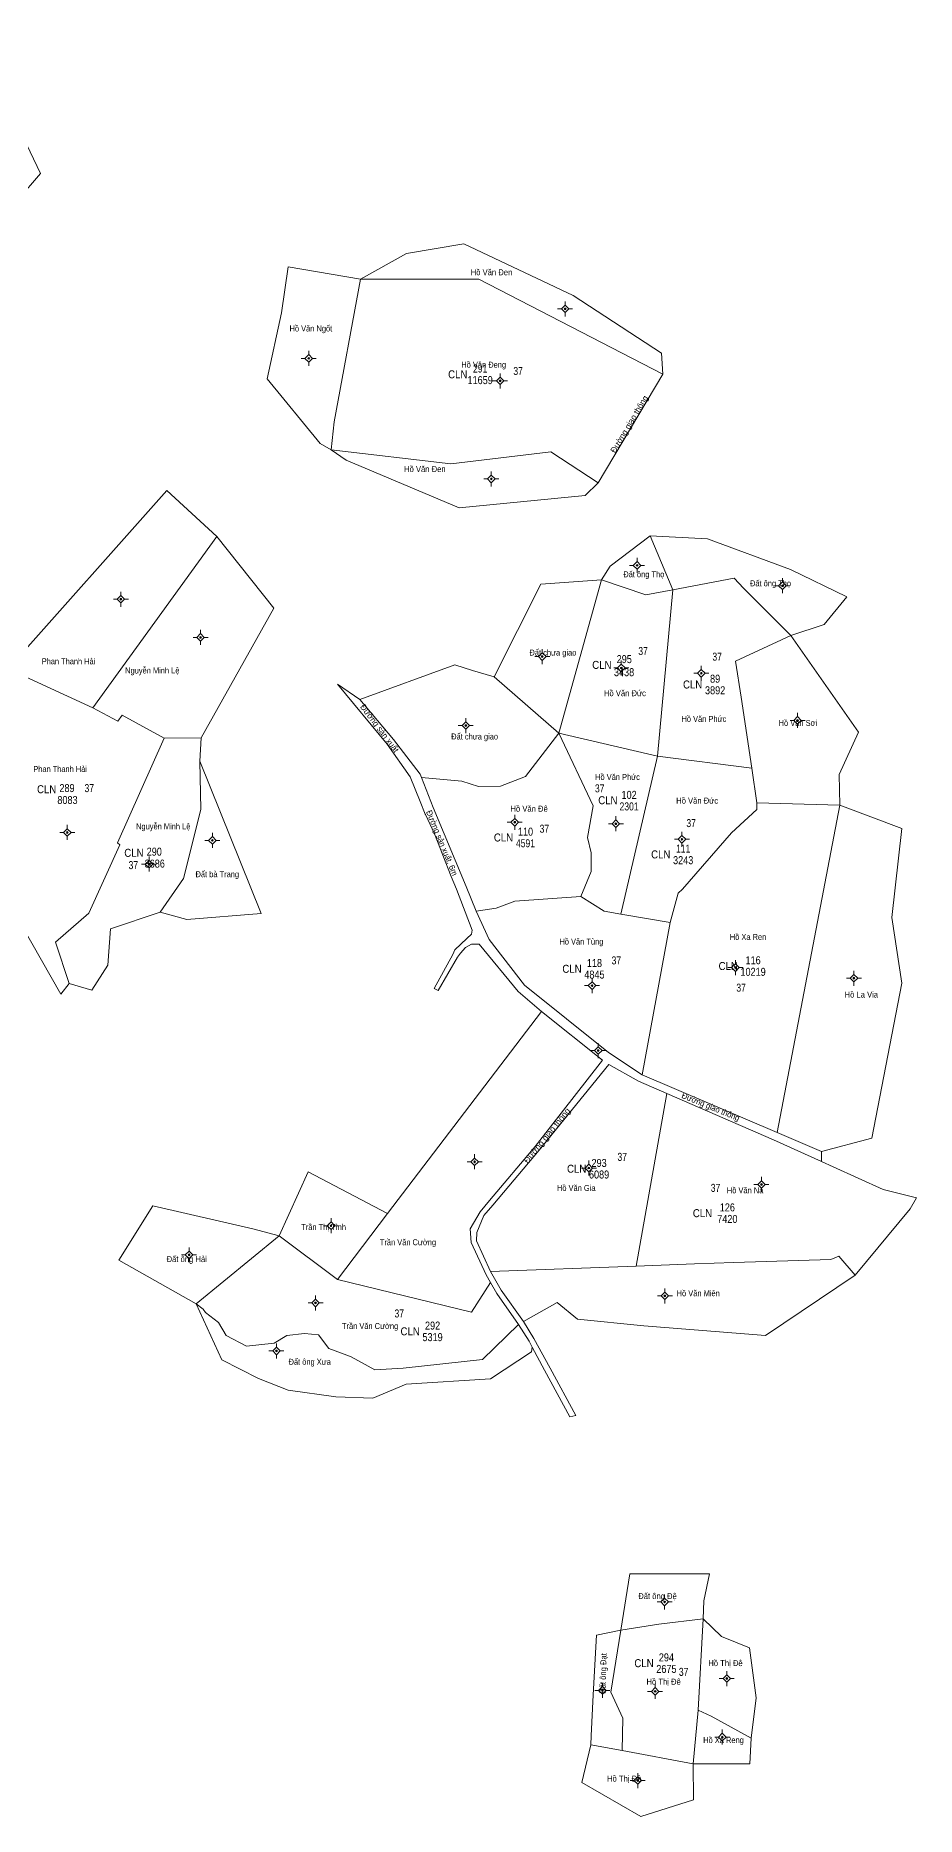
# Model space of a CAD drawing. Header units: metres. Extents: x 534872 to 536048, y 1849983 to 1851063.
# Drawn here: x 535607 to 536048, y 1850013 to 1850903 of the extents above; entities that cross this region are included whole.
import ezdxf
from ezdxf.enums import TextEntityAlignment as Align

# ---------------------------------------------------------------- set-up
doc = ezdxf.new("R2010")
doc.units = ezdxf.units.M
doc.header["$LTSCALE"] = 1.6
doc.layers.add('11', color=7, linetype='Continuous', lineweight=13)
doc.layers.add('6', color=7, linetype='Continuous', lineweight=13)
for name, color, linetype in [('2', 7, 'Continuous'), ('3', 7, 'Continuous'), ('4', 7, 'Continuous'), ('5', 7, 'Continuous'), ('8', 7, 'Continuous')]:
    doc.layers.add(name, color=color, linetype=linetype)

msp = doc.modelspace()

# ---------------------------------------------------------------- hatches: boundary and pattern name
at = {"layer": '11'}
for points in [[(535872.259, 1850766.51, 1), (535871.359, 1850766.51, 1)], [(535744.009, 1850741.8, 1), (535743.109, 1850741.8, 1)], [(535839.769, 1850730.54, 1), (535838.869, 1850730.54, 1)], [(535835.349, 1850681.52, 1), (535834.449, 1850681.52, 1)], [(535908.249, 1850638.32, 1), (535907.349, 1850638.32, 1)], [(535980.949, 1850628.14, 1), (535980.049, 1850628.14, 1)], [(535650.069, 1850621.4, 1), (535649.169, 1850621.4, 1)], [(535689.939, 1850602.29, 1), (535689.039, 1850602.29, 1)], [(535860.829, 1850592.69, 1), (535859.929, 1850592.69, 1)], [(535900.349, 1850587, 1), (535899.449, 1850587, 1)], [(535940.379, 1850584.35, 1), (535939.479, 1850584.35, 1)], [(535822.589, 1850558.21, 1), (535821.689, 1850558.21, 1)], [(535988.499, 1850560.83, 1), (535987.599, 1850560.83, 1)], [(535847.049, 1850509.86, 1), (535846.149, 1850509.86, 1)], [(535897.639, 1850509.14, 1), (535896.739, 1850509.14, 1)], [(535623.279, 1850504.77, 1), (535622.379, 1850504.77, 1)], [(535695.829, 1850500.83, 1), (535694.929, 1850500.83, 1)], [(535930.719, 1850501.35, 1), (535929.819, 1850501.35, 1)], [(535664.139, 1850488.95, 1), (535663.239, 1850488.95, 1)], [(535957.419, 1850437.2, 1), (535956.519, 1850437.2, 1)], [(536016.719, 1850431.92, 1), (536015.819, 1850431.92, 1)], [(535885.709, 1850428.19, 1), (535884.809, 1850428.19, 1)], [(535888.859, 1850395.73, 1), (535887.959, 1850395.73, 1)], [(535827.019, 1850340.13, 1), (535826.119, 1850340.13, 1)], [(535884.139, 1850337.03, 1), (535883.239, 1850337.03, 1)], [(535970.469, 1850328.81, 1), (535969.569, 1850328.81, 1)], [(535755.169, 1850308.16, 1), (535754.269, 1850308.16, 1)], [(535684.169, 1850293.6, 1), (535683.269, 1850293.6, 1)], [(535747.419, 1850269.58, 1), (535746.519, 1850269.58, 1)], [(535922.169, 1850273.09, 1), (535921.269, 1850273.09, 1)], [(535727.869, 1850245.58, 1), (535726.969, 1850245.58, 1)], [(535922.039, 1850120.08, 1), (535921.139, 1850120.08, 1)], [(535953.109, 1850081.8, 1), (535952.209, 1850081.8, 1)], [(535890.899, 1850075.89, 1), (535889.999, 1850075.89, 1)], [(535917.279, 1850075.4, 1), (535916.379, 1850075.4, 1)], [(535950.889, 1850052.57, 1), (535949.989, 1850052.57, 1)], [(535908.589, 1850030.79, 1), (535907.689, 1850030.79, 1)]]:
    msp.add_hatch(color=256, dxfattribs=at).paths.add_polyline_path(points)

# ---------------------------------------------------------------- linework, layer by layer
for p, q in [((535871.81, 1850770.26), (535871.81, 1850768.38)), ((535869.94, 1850766.51), (535868.06, 1850766.51)), ((535871.81, 1850764.64), (535871.81, 1850762.76)), ((535875.56, 1850766.51), (535873.69, 1850766.51)), ((535741.69, 1850741.8), (535739.81, 1850741.8)), ((535743.56, 1850745.55), (535743.56, 1850743.68)), ((535747.31, 1850741.8), (535745.44, 1850741.8)), ((535743.56, 1850739.92), (535743.56, 1850738.05)), ((535839.32, 1850734.29), (535839.32, 1850732.42)), ((535837.44, 1850730.54), (535835.57, 1850730.54)), ((535839.32, 1850728.66), (535839.32, 1850726.79)), ((535843.07, 1850730.54), (535841.19, 1850730.54)), ((535833.02, 1850681.52), (535831.15, 1850681.52)), ((535834.9, 1850685.27), (535834.9, 1850683.4)), ((535834.9, 1850679.64), (535834.9, 1850677.77)), ((535838.65, 1850681.52), (535836.78, 1850681.52)), ((535905.93, 1850638.32), (535904.05, 1850638.32)), ((535907.8, 1850642.07), (535907.8, 1850640.2)), ((535907.8, 1850636.44), (535907.8, 1850634.57)), ((535911.55, 1850638.32), (535909.68, 1850638.32)), ((535649.62, 1850625.15), (535649.62, 1850623.28)), ((535978.62, 1850628.14), (535976.75, 1850628.14)), ((535980.5, 1850631.89), (535980.5, 1850630.02)), ((535980.5, 1850626.26), (535980.5, 1850624.39)), ((535984.25, 1850628.14), (535982.38, 1850628.14)), ((535647.74, 1850621.4), (535645.87, 1850621.4)), ((535649.62, 1850619.52), (535649.62, 1850617.65)), ((535653.37, 1850621.4), (535651.5, 1850621.4)), ((535687.62, 1850602.29), (535685.74, 1850602.29)), ((535689.49, 1850606.04), (535689.49, 1850604.16)), ((535689.49, 1850600.42), (535689.49, 1850598.54)), ((535693.24, 1850602.29), (535691.36, 1850602.29)), ((535858.5, 1850592.69), (535856.63, 1850592.69)), ((535860.38, 1850596.44), (535860.38, 1850594.56)), ((535860.38, 1850590.82), (535860.38, 1850588.94)), ((535864.13, 1850592.69), (535862.26, 1850592.69)), ((535899.9, 1850590.75), (535899.9, 1850588.88)), ((535898.02, 1850587), (535896.15, 1850587)), ((535899.9, 1850585.12), (535899.9, 1850583.25)), ((535903.65, 1850587), (535901.78, 1850587)), ((535938.06, 1850584.35), (535936.18, 1850584.35)), ((535939.93, 1850588.1), (535939.93, 1850586.22)), ((535939.93, 1850582.48), (535939.93, 1850580.6)), ((535943.68, 1850584.35), (535941.81, 1850584.35)), ((535988.05, 1850564.58), (535988.05, 1850562.7)), ((535820.26, 1850558.21), (535818.39, 1850558.21)), ((535822.14, 1850561.96), (535822.14, 1850560.08)), ((535822.14, 1850556.34), (535822.14, 1850554.46)), ((535825.89, 1850558.21), (535824.02, 1850558.21)), ((535986.18, 1850560.83), (535984.3, 1850560.83)), ((535988.05, 1850558.96), (535988.05, 1850557.08)), ((535991.8, 1850560.83), (535989.93, 1850560.83)), ((535844.72, 1850509.86), (535842.85, 1850509.86)), ((535846.6, 1850513.61), (535846.6, 1850511.74)), ((535850.35, 1850509.86), (535848.48, 1850509.86)), ((535897.19, 1850512.89), (535897.19, 1850511.02)), ((535620.95, 1850504.77), (535619.08, 1850504.77)), ((535622.83, 1850508.52), (535622.83, 1850506.64)), ((535622.83, 1850502.9), (535622.83, 1850501.02)), ((535626.58, 1850504.77), (535624.7, 1850504.77)), ((535693.5, 1850500.83), (535691.63, 1850500.83)), ((535695.38, 1850504.58), (535695.38, 1850502.7)), ((535699.13, 1850500.83), (535697.26, 1850500.83)), ((535846.6, 1850507.98), (535846.6, 1850506.11)), ((535895.31, 1850509.14), (535893.44, 1850509.14)), ((535897.19, 1850507.26), (535897.19, 1850505.39)), ((535900.94, 1850509.14), (535899.06, 1850509.14)), ((535928.4, 1850501.35), (535926.52, 1850501.35)), ((535930.27, 1850505.1), (535930.27, 1850503.22)), ((535934.02, 1850501.35), (535932.14, 1850501.35)), ((535663.69, 1850492.7), (535663.69, 1850490.82)), ((535695.38, 1850498.96), (535695.38, 1850497.08)), ((535930.27, 1850499.48), (535930.27, 1850497.6)), ((535661.81, 1850488.95), (535659.94, 1850488.95)), ((535663.69, 1850487.08), (535663.69, 1850485.2)), ((535667.44, 1850488.95), (535665.56, 1850488.95)), ((535956.97, 1850440.95), (535956.97, 1850439.08)), ((535885.26, 1850431.94), (535885.26, 1850430.06)), ((535955.1, 1850437.2), (535953.22, 1850437.2)), ((535956.97, 1850435.32), (535956.97, 1850433.45)), ((535960.72, 1850437.2), (535958.84, 1850437.2)), ((536014.4, 1850431.92), (536012.52, 1850431.92)), ((536016.27, 1850435.67), (536016.27, 1850433.8)), ((536016.27, 1850430.04), (536016.27, 1850428.17)), ((536020.02, 1850431.92), (536018.14, 1850431.92)), ((535883.38, 1850428.19), (535881.51, 1850428.19)), ((535885.26, 1850426.32), (535885.26, 1850424.44)), ((535889.01, 1850428.19), (535887.14, 1850428.19)), ((535886.54, 1850395.73), (535884.66, 1850395.73)), ((535888.41, 1850399.48), (535888.41, 1850397.6)), ((535888.41, 1850393.86), (535888.41, 1850391.98)), ((535892.16, 1850395.73), (535890.28, 1850395.73)), ((535824.69, 1850340.13), (535822.82, 1850340.13)), ((535826.57, 1850343.88), (535826.57, 1850342)), ((535830.32, 1850340.13), (535828.44, 1850340.13)), ((535883.69, 1850340.78), (535883.69, 1850338.9)), ((535826.57, 1850338.26), (535826.57, 1850336.38)), ((535881.81, 1850337.03), (535879.94, 1850337.03)), ((535883.69, 1850335.16), (535883.69, 1850333.28)), ((535887.44, 1850337.03), (535885.56, 1850337.03)), ((535970.02, 1850332.56), (535970.02, 1850330.68)), ((535968.14, 1850328.81), (535966.27, 1850328.81)), ((535970.02, 1850326.94), (535970.02, 1850325.06)), ((535973.77, 1850328.81), (535971.9, 1850328.81)), ((535752.84, 1850308.16), (535750.97, 1850308.16)), ((535754.72, 1850311.91), (535754.72, 1850310.04)), ((535754.72, 1850306.28), (535754.72, 1850304.41)), ((535758.47, 1850308.16), (535756.6, 1850308.16)), ((535683.72, 1850297.35), (535683.72, 1850295.48)), ((535681.84, 1850293.6), (535679.97, 1850293.6)), ((535683.72, 1850291.72), (535683.72, 1850289.85)), ((535687.47, 1850293.6), (535685.6, 1850293.6)), ((535745.1, 1850269.58), (535743.22, 1850269.58)), ((535746.97, 1850273.33), (535746.97, 1850271.46)), ((535750.72, 1850269.58), (535748.84, 1850269.58)), ((535919.84, 1850273.09), (535917.97, 1850273.09)), ((535921.72, 1850276.84), (535921.72, 1850274.96)), ((535921.72, 1850271.22), (535921.72, 1850269.34)), ((535925.47, 1850273.09), (535923.6, 1850273.09)), ((535746.97, 1850267.7), (535746.97, 1850265.83)), ((535725.55, 1850245.58), (535723.67, 1850245.58)), ((535727.42, 1850249.33), (535727.42, 1850247.46)), ((535727.42, 1850243.7), (535727.42, 1850241.83)), ((535731.17, 1850245.58), (535729.3, 1850245.58)), ((535919.72, 1850120.08), (535917.84, 1850120.08)), ((535921.59, 1850123.83), (535921.59, 1850121.96)), ((535921.59, 1850118.2), (535921.59, 1850116.33)), ((535925.34, 1850120.08), (535923.46, 1850120.08)), ((535952.66, 1850085.55), (535952.66, 1850083.68)), ((535888.57, 1850075.89), (535886.7, 1850075.89)), ((535890.45, 1850079.64), (535890.45, 1850077.76)), ((535890.45, 1850074.02), (535890.45, 1850072.14)), ((535894.2, 1850075.89), (535892.32, 1850075.89)), ((535914.95, 1850075.4), (535913.08, 1850075.4)), ((535916.83, 1850079.15), (535916.83, 1850077.28)), ((535916.83, 1850073.52), (535916.83, 1850071.65)), ((535920.58, 1850075.4), (535918.7, 1850075.4)), ((535950.78, 1850081.8), (535948.91, 1850081.8)), ((535952.66, 1850079.92), (535952.66, 1850078.05)), ((535956.41, 1850081.8), (535954.54, 1850081.8)), ((535950.44, 1850056.32), (535950.44, 1850054.44)), ((535948.56, 1850052.57), (535946.69, 1850052.57)), ((535950.44, 1850050.7), (535950.44, 1850048.82)), ((535954.19, 1850052.57), (535952.31, 1850052.57)), ((535906.26, 1850030.79), (535904.39, 1850030.79)), ((535908.14, 1850034.54), (535908.14, 1850032.66)), ((535908.14, 1850028.92), (535908.14, 1850027.04)), ((535911.89, 1850030.79), (535910.02, 1850030.79))]:
    msp.add_line(p, q, dxfattribs=at)
for points in [[(535871.81, 1850768.38), (535869.94, 1850766.51), (535871.81, 1850764.64), (535873.69, 1850766.51)], [(535743.56, 1850743.68), (535741.69, 1850741.8), (535743.56, 1850739.92), (535745.44, 1850741.8)], [(535839.32, 1850732.42), (535837.44, 1850730.54), (535839.32, 1850728.66), (535841.19, 1850730.54)], [(535834.9, 1850683.4), (535833.02, 1850681.52), (535834.9, 1850679.64), (535836.78, 1850681.52)], [(535907.8, 1850640.2), (535905.93, 1850638.32), (535907.8, 1850636.44), (535909.68, 1850638.32)], [(535980.5, 1850630.02), (535978.62, 1850628.14), (535980.5, 1850626.26), (535982.38, 1850628.14)], [(535649.62, 1850623.28), (535647.74, 1850621.4), (535649.62, 1850619.52), (535651.5, 1850621.4)], [(535689.49, 1850604.16), (535687.62, 1850602.29), (535689.49, 1850600.42), (535691.36, 1850602.29)], [(535860.38, 1850594.56), (535858.5, 1850592.69), (535860.38, 1850590.82), (535862.26, 1850592.69)], [(535899.9, 1850588.88), (535898.02, 1850587), (535899.9, 1850585.12), (535901.78, 1850587)], [(535939.93, 1850586.22), (535938.06, 1850584.35), (535939.93, 1850582.48), (535941.81, 1850584.35)], [(535988.05, 1850562.7), (535986.18, 1850560.83), (535988.05, 1850558.96), (535989.93, 1850560.83)], [(535822.14, 1850560.08), (535820.26, 1850558.21), (535822.14, 1850556.34), (535824.02, 1850558.21)], [(535846.6, 1850511.74), (535844.72, 1850509.86), (535846.6, 1850507.98), (535848.48, 1850509.86)], [(535897.19, 1850511.02), (535895.31, 1850509.14), (535897.19, 1850507.26), (535899.06, 1850509.14)], [(535622.83, 1850506.64), (535620.95, 1850504.77), (535622.83, 1850502.9), (535624.7, 1850504.77)], [(535695.38, 1850502.7), (535693.5, 1850500.83), (535695.38, 1850498.96), (535697.26, 1850500.83)], [(535930.27, 1850503.22), (535928.4, 1850501.35), (535930.27, 1850499.48), (535932.14, 1850501.35)], [(535663.69, 1850490.82), (535661.81, 1850488.95), (535663.69, 1850487.08), (535665.56, 1850488.95)], [(535956.97, 1850439.08), (535955.1, 1850437.2), (535956.97, 1850435.32), (535958.84, 1850437.2)], [(535885.26, 1850430.06), (535883.38, 1850428.19), (535885.26, 1850426.32), (535887.14, 1850428.19)], [(536016.27, 1850433.8), (536014.4, 1850431.92), (536016.27, 1850430.04), (536018.14, 1850431.92)], [(535888.41, 1850397.6), (535886.54, 1850395.73), (535888.41, 1850393.86), (535890.28, 1850395.73)], [(535826.57, 1850342), (535824.69, 1850340.13), (535826.57, 1850338.26), (535828.44, 1850340.13)], [(535883.69, 1850338.9), (535881.81, 1850337.03), (535883.69, 1850335.16), (535885.56, 1850337.03)], [(535970.02, 1850330.68), (535968.14, 1850328.81), (535970.02, 1850326.94), (535971.9, 1850328.81)], [(535754.72, 1850310.04), (535752.84, 1850308.16), (535754.72, 1850306.28), (535756.6, 1850308.16)], [(535683.72, 1850295.48), (535681.84, 1850293.6), (535683.72, 1850291.72), (535685.6, 1850293.6)], [(535746.97, 1850271.46), (535745.1, 1850269.58), (535746.97, 1850267.7), (535748.84, 1850269.58)], [(535921.72, 1850274.96), (535919.84, 1850273.09), (535921.72, 1850271.22), (535923.6, 1850273.09)], [(535727.42, 1850247.46), (535725.55, 1850245.58), (535727.42, 1850243.7), (535729.3, 1850245.58)], [(535921.59, 1850121.96), (535919.72, 1850120.08), (535921.59, 1850118.2), (535923.46, 1850120.08)], [(535952.66, 1850083.68), (535950.78, 1850081.8), (535952.66, 1850079.92), (535954.54, 1850081.8)], [(535890.45, 1850077.76), (535888.57, 1850075.89), (535890.45, 1850074.02), (535892.32, 1850075.89)], [(535916.83, 1850077.28), (535914.95, 1850075.4), (535916.83, 1850073.52), (535918.7, 1850075.4)], [(535950.44, 1850054.44), (535948.56, 1850052.57), (535950.44, 1850050.7), (535952.31, 1850052.57)], [(535908.14, 1850032.66), (535906.26, 1850030.79), (535908.14, 1850028.92), (535910.02, 1850030.79)]]:
    msp.add_lwpolyline(points, close=True, dxfattribs=at)
for centre in [(535871.809, 1850766.51), (535743.559, 1850741.8), (535839.319, 1850730.54), (535834.899, 1850681.52), (535907.799, 1850638.32), (535980.499, 1850628.14), (535649.619, 1850621.4), (535689.489, 1850602.29), (535860.379, 1850592.69), (535899.899, 1850587), (535939.929, 1850584.35), (535822.139, 1850558.21), (535988.049, 1850560.83), (535846.599, 1850509.86), (535897.189, 1850509.14), (535622.829, 1850504.77), (535695.379, 1850500.83), (535930.269, 1850501.35), (535663.689, 1850488.95), (535956.969, 1850437.2), (536016.269, 1850431.92), (535885.259, 1850428.19), (535888.409, 1850395.73), (535826.569, 1850340.13), (535883.689, 1850337.03), (535970.019, 1850328.81), (535754.719, 1850308.16), (535683.719, 1850293.6), (535746.969, 1850269.58), (535921.719, 1850273.09), (535727.419, 1850245.58), (535921.589, 1850120.08), (535952.659, 1850081.8), (535890.449, 1850075.89), (535916.829, 1850075.4), (535950.439, 1850052.57), (535908.139, 1850030.79)]:
    msp.add_circle(centre, 0.45, dxfattribs=at)
at = {"layer": '6'}
for p, q in [((535598.31, 1850821.24), (535609.46, 1850834.15)), ((535733.34, 1850787.61), (535769.48, 1850781.44)), ((535920.61, 1850733.92), (535920.02, 1850744.36)), ((535888.26, 1850679.64), (535920.61, 1850733.92)), ((535754.73, 1850695.99), (535756.24, 1850710)), ((535754.73, 1850695.99), (535749.27, 1850699.16)), ((535754.73, 1850695.99), (535762.26, 1850690.83)), ((535888.26, 1850679.64), (535864.73, 1850694.99)), ((535593.78, 1850587.06), (535672.66, 1850675.79)), ((535697.6, 1850652.68), (535635.53, 1850567.01)), ((535914.34, 1850653.11), (535925.73, 1850626.09)), ((535925.73, 1850626.09), (535912.19, 1850623.54)), ((535984.7, 1850603.18), (535961.02, 1850626.87)), ((535984.7, 1850603.18), (536001.33, 1850608.75)), ((535595.43, 1850585.54), (535635.53, 1850567.01)), ((535836.36, 1850582.52), (535825.46, 1850585.79)), ((535868.62, 1850554.38), (535836.36, 1850582.52)), ((535769.07, 1850571.29), (535757.93, 1850578.87)), ((535635.53, 1850567.01), (535648.11, 1850560.49)), ((535769.07, 1850571.29), (535785.91, 1850551.26)), ((535868.62, 1850554.38), (535885.79, 1850518.11)), ((535671.28, 1850551.92), (535647.88, 1850499.54)), ((535671.28, 1850551.92), (535689.71, 1850552.05)), ((535719.86, 1850464.21), (535689.12, 1850540.46)), ((535689.12, 1850540.46), (535689.55, 1850516.23)), ((535799.28, 1850520.2), (535794.32, 1850532.64)), ((535799.96, 1850532.18), (535820.18, 1850530.38)), ((536009.29, 1850518.49), (536008.87, 1850533.72)), ((536009.29, 1850518.49), (535967.75, 1850519.57)), ((536009.29, 1850518.49), (535977.83, 1850354.83)), ((535817.41, 1850476.45), (535814.87, 1850482.83)), ((535879.73, 1850472.71), (535884.81, 1850485.18)), ((535817.41, 1850476.45), (535825.36, 1850455.9)), ((535827.33, 1850465.35), (535822.36, 1850477.82)), ((535924.42, 1850459.7), (535928.31, 1850474.51)), ((535669.31, 1850464.96), (535644.4, 1850456.58)), ((535827.33, 1850465.35), (535833.85, 1850451.25)), ((535879.73, 1850472.71), (535846.61, 1850470.5)), ((535924.42, 1850459.7), (535899.75, 1850463.91)), ((535924.42, 1850459.7), (535910.42, 1850383.68)), ((535623.78, 1850429.24), (535616.93, 1850449.97)), ((535623.78, 1850429.24), (535619.67, 1850424)), ((535808.28, 1850425.7), (535806.31, 1850426.79)), ((535860.06, 1850415.27), (535848.33, 1850425.3)), ((535860.06, 1850415.27), (535890.59, 1850390.86)), ((535922.69, 1850374.23), (535907.36, 1850288.02)), ((536000, 1850345.35), (536025.21, 1850352.03)), ((536000, 1850340.31), (536000, 1850345.35)), ((536000, 1850340.31), (536005.82, 1850337.68)), ((536044.4, 1850316.58), (536016.9, 1850283.39)), ((536047.51, 1850322.2), (536044.4, 1850316.58)), ((535936.54, 1850289.09), (535956.15, 1850289.81)), ((536016.9, 1850283.39), (536008.75, 1850292.97)), ((535687.29, 1850269.15), (535700.05, 1850241.12)), ((535850.98, 1850260.27), (535867.88, 1850269.77)), ((535776.67, 1850236.07), (535764.87, 1850242.63)), ((535790.77, 1850236.94), (535776.67, 1850236.07)), ((535877.23, 1850213.36), (535874.15, 1850212.59)), ((535941.27, 1850120.64), (535944.07, 1850134.17)), ((535964.89, 1850051.97), (535967.43, 1850072.15)), ((535884.7, 1850048.69), (535884.85, 1850053.24)), ((535964.89, 1850051.97), (535964.25, 1850039.23)), ((535935.81, 1850039.17), (535936.01, 1850021.17))]:
    msp.add_line(p, q, dxfattribs=at)
for points in [[(535554.5, 1850903.14), (535590.37, 1850874.04), (535609.46, 1850834.15)], [(535769.48, 1850781.44), (535792.54, 1850794.23), (535821.18, 1850799.11), (535875.9, 1850773.22), (535920.02, 1850744.36)], [(535749.27, 1850699.16), (535722.76, 1850731.62), (535729.97, 1850764.52), (535733.34, 1850787.61)], [(535920.61, 1850733.92), (535828.69, 1850781.38), (535769.48, 1850781.44), (535756.24, 1850710)], [(535754.73, 1850695.99), (535814.73, 1850688.99), (535864.73, 1850694.99)], [(535888.26, 1850679.64), (535881.91, 1850673.21), (535818.9, 1850667.06), (535762.26, 1850690.83)], [(535672.66, 1850675.79), (535697.6, 1850652.68), (535726.13, 1850616.99)], [(535836.36, 1850582.52), (535859.61, 1850628.91), (535890, 1850631), (535894.4, 1850637.83), (535914.34, 1850653.11)], [(535914.34, 1850653.11), (535943.1, 1850651.52), (535984.47, 1850636.23), (536012.79, 1850622.54), (536001.33, 1850608.75)], [(535868.62, 1850554.38), (535890, 1850631), (535912.19, 1850623.54)], [(535925.73, 1850626.09), (535918, 1850543), (535899.75, 1850463.91)], [(535925.73, 1850626.09), (535956.3, 1850631.86), (535961.02, 1850626.87)], [(535689.12, 1850540.46), (535689.71, 1850552.05), (535726.13, 1850616.99)], [(535984.7, 1850603.18), (535957.07, 1850590.4), (535959.9, 1850572.41)], [(535984.7, 1850603.18), (536018.63, 1850554.94), (536008.87, 1850533.72)], [(535769.07, 1850571.29), (535816.58, 1850588.62), (535825.46, 1850585.79)], [(535757.93, 1850578.87), (535782.87, 1850548.97), (535794.32, 1850532.64)], [(535959.9, 1850572.41), (535965.18, 1850536.85), (535967.75, 1850519.57)], [(535671.28, 1850551.92), (535650.23, 1850563.44), (535648.11, 1850560.49)], [(535868.62, 1850554.38), (535852.03, 1850532.78), (535839.53, 1850528), (535828.43, 1850527.8), (535820.18, 1850530.38)], [(535868.62, 1850554.38), (535918, 1850543), (535965.18, 1850536.85)], [(535799.96, 1850532.18), (535799.27, 1850533.96), (535785.91, 1850551.26)], [(535799.96, 1850532.18), (535805.78, 1850517.23), (535822.36, 1850477.82)], [(535569.65, 1850525), (535592.55, 1850513.5), (535600.35, 1850490.06), (535600.21, 1850457.95), (535619.67, 1850424)], [(535799.28, 1850520.2), (535801.88, 1850513.97), (535801.98, 1850513.74)], [(535967.75, 1850519.57), (535967.68, 1850516.2), (535954.97, 1850504.58)], [(536009.29, 1850518.49), (536040.27, 1850506.78), (536035.18, 1850462.2), (536040.27, 1850429.51), (536025.21, 1850352.03)], [(535669.31, 1850464.96), (535680.87, 1850481.81), (535689.55, 1850516.23)], [(535814.87, 1850482.83), (535806.43, 1850504.12), (535801.98, 1850513.74)], [(535885.79, 1850518.11), (535882.99, 1850502.33), (535884.82, 1850494.59), (535884.81, 1850485.18)], [(535954.97, 1850504.58), (535930.59, 1850476.49), (535928.31, 1850474.51)], [(535616.93, 1850449.97), (535633.56, 1850464.5), (535649.14, 1850498.65), (535647.88, 1850499.54)], [(535669.31, 1850464.96), (535682.64, 1850461.2), (535719.86, 1850464.21)], [(535827.33, 1850465.35), (535837.36, 1850466.96), (535846.61, 1850470.5)], [(535899.75, 1850463.91), (535891.29, 1850465.35), (535879.73, 1850472.71)], [(535623.78, 1850429.24), (535635.02, 1850425.86), (535643.08, 1850438.42), (535644.4, 1850456.58)], [(535806.31, 1850426.79), (535815.73, 1850443.77), (535816.65, 1850446.07), (535822.66, 1850451.7), (535824.93, 1850453.98), (535825.36, 1850455.9)], [(535808.28, 1850425.7), (535817.98, 1850442.51), (535819.57, 1850444.49), (535822.01, 1850447.23), (535824.91, 1850448.97), (535828.81, 1850448.92), (535848.33, 1850425.3)], [(535910.42, 1850383.68), (535893.53, 1850394.76), (535851.51, 1850428.51), (535833.85, 1850451.25)], [(535687.29, 1850269.15), (535728.74, 1850303.1), (535757.93, 1850281.29), (535783.02, 1850314.21), (535860.06, 1850415.27)], [(535834.52, 1850279.8), (535832.29, 1850283.59), (535824.89, 1850299.79), (535824.32, 1850306.62), (535829.25, 1850315.18), (535833.92, 1850320.76), (535856.89, 1850347.82), (535890.59, 1850390.86)], [(535922.69, 1850374.23), (535908.45, 1850380.39), (535893.7, 1850388.73), (535858.79, 1850345.91), (535835.74, 1850318.52), (535831.16, 1850313.31), (535827.69, 1850304.79), (535827.43, 1850300.64), (535834.47, 1850285.33)], [(535910.42, 1850383.68), (535977.83, 1850354.83), (536000, 1850345.35)], [(536000, 1850340.31), (535976.02, 1850351.16), (535922.69, 1850374.23)], [(535783.02, 1850314.21), (535743.23, 1850335.04), (535728.74, 1850303.1), (535715.65, 1850306.6)], [(536047.51, 1850322.2), (536030.92, 1850326.33), (536005.82, 1850337.68)], [(535687.29, 1850269.15), (535648.6, 1850290.89), (535665.58, 1850318.06), (535715.65, 1850306.6)], [(535936.54, 1850289.09), (535907.36, 1850288.02), (535834.47, 1850285.33)], [(535956.15, 1850289.81), (536004.64, 1850291.23), (536008.75, 1850292.97)], [(535757.93, 1850281.29), (535825, 1850265), (535834.52, 1850279.8)], [(535834.47, 1850285.33), (535839.81, 1850275.95), (535850.98, 1850260.27), (535856.2, 1850251.81)], [(535834.52, 1850279.8), (535837.72, 1850274.35), (535848.48, 1850258.87)], [(536016.9, 1850283.39), (535972.06, 1850253.22), (535911.17, 1850258.1), (535878.07, 1850261.49), (535867.88, 1850269.77)], [(535687.29, 1850269.15), (535690.7, 1850266.54), (535691.98, 1850264.84)], [(535691.98, 1850264.84), (535698.46, 1850259.72), (535702.32, 1850253.28)], [(535726.35, 1850249.54), (535712.47, 1850248.02), (535702.32, 1850253.28)], [(535726.35, 1850249.54), (535732.58, 1850253.26), (535741.53, 1850254.28)], [(535753.56, 1850246.73), (535748.48, 1850253.62), (535741.53, 1850254.28)], [(535848.48, 1850258.87), (535830.57, 1850241.37), (535790.77, 1850236.94)], [(535855.37, 1850247.43), (535853.77, 1850250.46), (535848.48, 1850258.87)], [(535877.23, 1850213.36), (535864.3, 1850236.99), (535856.2, 1850251.81)], [(535855.37, 1850247.43), (535854.94, 1850245.16), (535834.57, 1850231.57), (535792.35, 1850229.02), (535775.59, 1850222.02), (535757.13, 1850222.65), (535733.36, 1850226.05), (535718.51, 1850231.78), (535700.05, 1850241.12)], [(535753.56, 1850246.73), (535759.89, 1850244.51), (535764.87, 1850242.63)], [(535855.37, 1850247.43), (535861.47, 1850235.89), (535874.15, 1850212.59)], [(535899.73, 1850105.99), (535904.16, 1850134.17), (535944.07, 1850134.17)], [(535884.7, 1850048.69), (535900.28, 1850045.79), (535935.81, 1850039.17), (535938.37, 1850065.98), (535940.79, 1850111.64), (535941.27, 1850120.64)], [(535940.79, 1850111.64), (535918.73, 1850108.99), (535899.73, 1850105.99), (535894.73, 1850074.99)], [(535940.79, 1850111.64), (535950.02, 1850102.74), (535964.03, 1850097.22), (535967.43, 1850072.15)], [(535899.73, 1850105.99), (535887.5, 1850103.48), (535885.91, 1850073.63), (535884.85, 1850053.24)], [(535900.28, 1850045.79), (535900.73, 1850061.99), (535894.73, 1850074.99)], [(535964.89, 1850051.97), (535944.93, 1850063.02), (535938.37, 1850065.98)], [(535884.7, 1850048.69), (535880.17, 1850029.88), (535909.68, 1850012.89), (535936.01, 1850021.17)], [(535935.81, 1850039.17), (535943.45, 1850039.23), (535964.25, 1850039.23)]]:
    msp.add_lwpolyline(points, dxfattribs=at)

# ---------------------------------------------------------------- texts
at = {"layer": '2'}
for s, width, p in [('Hồ Văn Đen', 0.95, (535834.985, 1850783.34)), ('Hồ Văn Ngốt', 0.9, (535744.66, 1850755.24)), ('Hồ Văn Đeng', 0.9, (535831.09, 1850737.12)), ('Hồ Văn Đen', 0.95, (535801.665, 1850684.96)), ('Đất ông Thọ', 0.9, (535911.16, 1850632.35)), ('Đất ông Thọ', 0.9, (535974.55, 1850627.82)), ('Phan Thanh Hải', 0.85, (535623.43, 1850588.84)), ('Đất chưa giao', 0.9, (535865.7, 1850593.23)), ('Nguyễn Minh Lệ', 0.9, (535665.33, 1850584.25)), ('Hồ Văn Đức', 0.95, (535901.725, 1850572.91)), ('Hồ Văn Phức', 0.9, (535941.215, 1850560.07)), ('Đất chưa giao', 0.9, (535826.55, 1850551.26)), ('Hồ Văn Sơi', 0.9, (535988.25, 1850558.03)), ('Phan Thanh Hải', 0.85, (535619.25, 1850534.98)), ('Hồ Văn Phức', 0.9, (535898.005, 1850531.01)), ('Hồ Văn Đê', 0.95, (535853.805, 1850515.16)), ('Hồ Văn Đức', 0.95, (535937.855, 1850519.18)), ('Nguyễn Minh Lệ', 0.9, (535670.81, 1850506.31)), ('Đất bà Trang', 0.9, (535697.845, 1850482.42)), ('Hồ Văn Tùng', 0.9, (535879.95, 1850448.76)), ('Hồ Xa Ren', 0.9, (535963.3, 1850451.04)), ('Hồ La Via', 0.95, (536019.975, 1850422.25)), ('Hồ Văn Gia', 0.9, (535877.38, 1850325.57)), ('Hồ Văn Na', 0.9, (535961.825, 1850324.38)), ('Trần Thị Tình', 0.9, (535751.03, 1850306)), ('Trần Văn Cường', 0.9, (535793.21, 1850298.44)), ('Đất ông Hải', 0.95, (535682.555, 1850289.99)), ('Hồ Văn Miên ', 0.9, (535938.9, 1850272.93)), ('Trần Văn Cường', 0.9, (535774.28, 1850256.54)), ('Đất ông Xưa', 0.9, (535744.065, 1850238.65)), ('Đất ông Đệ', 0.95, (535918.03, 1850121.52)), ('Hồ Thị Đê', 0.95, (535952.015, 1850088.02)), ('Hồ Thị Đê', 0.95, (535921.095, 1850078.73)), ('Hồ Xa Reng ', 0.9, (535951.555, 1850049.55)), ('Hồ Thị Đê', 0.95, (535901.355, 1850030.3))]:
    msp.add_text(s, height=3, dxfattribs=dict(at, width=width)).set_placement(p, align=Align.CENTER)
at = {"layer": '2', "width": 0.95}
msp.add_text('Đất ông Đạt', height=3, rotation=88.409, dxfattribs=at).set_placement((535892.278, 1850084.298), align=Align.CENTER)
at = {"layer": '3', "width": 0.9}
for p in [(535824.27, 1850731.81), (535896.33, 1850586.55), (535941.75, 1850576.75), (535618.65, 1850524.4), (535899.36, 1850518.89), (535847.14, 1850500.27), (535662.3, 1850492.6), (535925.8, 1850491.81), (535881.41, 1850434.62), (535959.55, 1850436), (535883.74, 1850334.67), (535946.67, 1850312.46), (535800.46, 1850253.37), (535917.42, 1850087.49)]:
    msp.add_text('CLN ', height=4, dxfattribs=at).set_placement(p, align=Align.RIGHT)
at = {"layer": '4'}
for s, width, p in [('291', 0.8, (535829.33, 1850734.7)), ('295', 0.85, (535901.385, 1850589.44)), ('89', 0.85, (535946.84, 1850579.64)), ('289', 0.85, (535622.67, 1850524.97)), ('102', 0.85, (535903.815, 1850521.58)), ('110', 0.85, (535851.995, 1850503.16)), ('290', 0.85, (535666.315, 1850493.17)), ('111', 0.8, (535930.86, 1850494.7)), ('118', 0.85, (535886.48, 1850437.51)), ('116', 0.85, (535965.835, 1850438.89)), ('293', 0.85, (535888.805, 1850337.56)), ('126', 0.85, (535952.955, 1850315.35)), ('292', 0.85, (535805.525, 1850256.26)), ('294', 0.85, (535922.475, 1850090.38))]:
    msp.add_text(s, height=4, dxfattribs=dict(at, width=width)).set_placement(p, align=Align.CENTER)
at = {"layer": '5'}
for s, width, p in [('11659', 0.85, (535829.315, 1850728.92)), ('3438', 0.85, (535901.295, 1850582.9)), ('3892', 0.85, (535946.84, 1850573.86)), ('8083', 0.85, (535622.91, 1850519.01)), ('2301', 0.8, (535903.805, 1850515.8)), ('4591', 0.8, (535851.995, 1850497.38)), ('3243', 0.85, (535930.86, 1850488.92)), ('3686', 0.85, (535666.56, 1850487.21)), ('4845', 0.85, (535886.48, 1850431.73)), ('10219', 0.85, (535965.825, 1850433.11)), ('6089', 0.85, (535888.795, 1850331.78)), ('7420', 0.85, (535952.95, 1850309.57)), ('5319', 0.85, (535805.515, 1850250.48)), ('2675', 0.85, (535922.47, 1850084.6))]:
    msp.add_text(s, height=4, dxfattribs=dict(at, width=width)).set_placement(p, align=Align.CENTER)
at = {"layer": '8', "width": 0.8}
for p in [(535848.3, 1850733.48), (535910.8, 1850593.48), (535947.86, 1850590.66), (535633.81, 1850524.95), (535889.11, 1850524.83), (535934.85, 1850507.46), (535861.43, 1850504.64), (535655.86, 1850486.46), (535897.44, 1850438.81), (535959.83, 1850425.19), (535900.37, 1850340.59), (535947.05, 1850325.1), (535788.85, 1850262.32), (535931.1, 1850083.14)]:
    msp.add_text('37', height=4, dxfattribs=at).set_placement(p, align=Align.CENTER)
at = {"layer": '8'}
for s, rotation, p in [('Đường giao thông', 59.206, (535905.17, 1850708.162)), ('Đường sản xuất', 306.962, (535777.819, 1850555.937))]:
    msp.add_text(s, height=3, rotation=rotation, dxfattribs=at).set_placement(p, align=Align.CENTER)
for s, rotation, width, p in [('Đường sản xuất, 6m', 292.381, 0.95, (535808.836, 1850498.971)), ('Đường giao thông', 337.621, 0.95, (535944.084, 1850366.305)), ('Đường giao thông', 50.811, 1.05, (535863.882, 1850352.292))]:
    msp.add_text(s, height=3, rotation=rotation, dxfattribs=dict(at, width=width)).set_placement(p, align=Align.CENTER)

doc.saveas('drawing.dxf')
